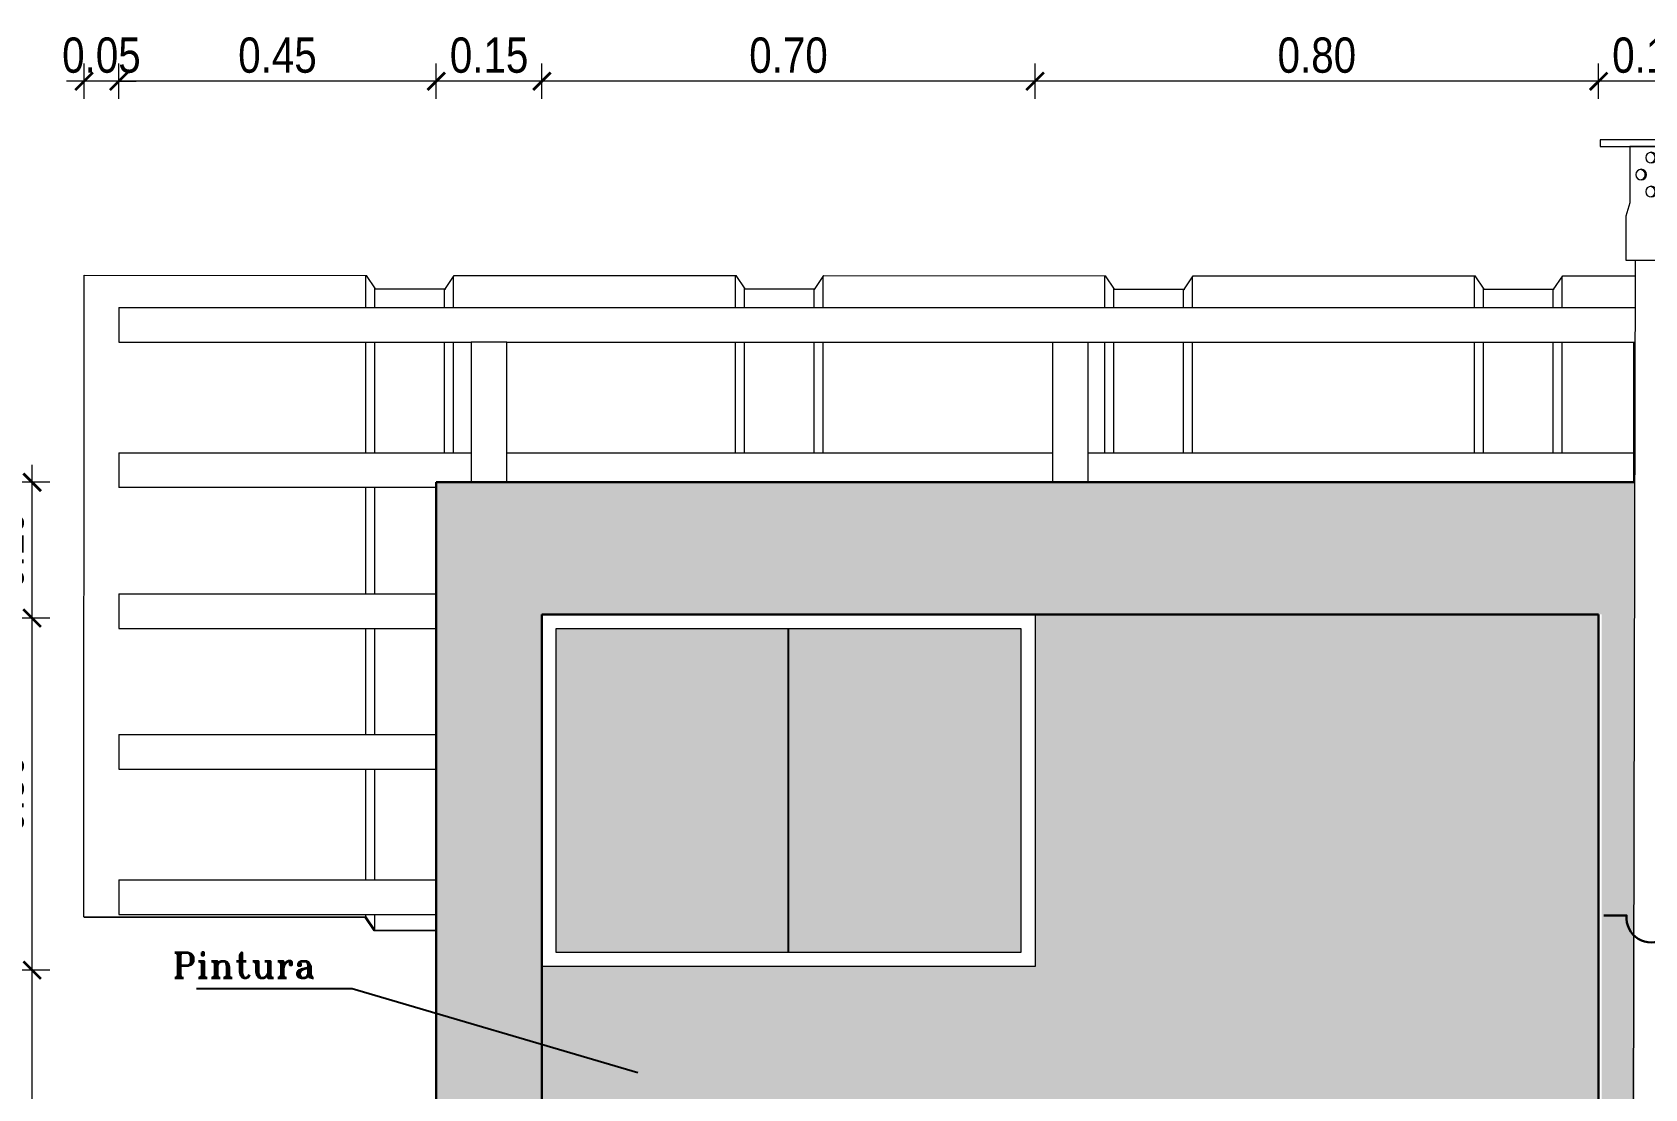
# Model space of a CAD drawing. Header units: metres. Extents: x 115.1 to 149.6, y 26.3 to 56.6.
# Drawn here: x 124.495 to 126.784, y 49.088 to 50.588 of the extents above; entities that cross this region are included whole.
import ezdxf

# ---------------------------------------------------------------- set-up
doc = ezdxf.new("R2010")
doc.units = ezdxf.units.M
doc.layers.get('0').update_dxf_attribs({"color": 250})
doc.layers.get('Defpoints').update_dxf_attribs({"color": 30, "lineweight": 9})
for name, color, linetype, lineweight in [('-Accesorios PVC', 88, 'Continuous', 20), ('-Acero techos', 252, 'Continuous', 13), ('-Acotado', 251, 'Continuous', 5), ('-Ladrillo', 34, 'Continuous', 9), ('-techo', 213, 'Continuous', 5), ('FIC-2ES_CONCRETO 210', 251, 'Continuous', 30), ('pluma 1', 1, 'Continuous', 9), ('TEXTURAS', 252, 'Continuous', 0), ('TUBERIA METALICA', 20, 'Continuous', 30), ('ventana', 152, 'Continuous', 20)]:
    doc.layers.add(name, color=color, linetype=linetype, lineweight=lineweight)
doc.layers.add('A_50_CotasExter', color=253, linetype='Continuous')
doc.styles.add('-Arial Narrow', font='ARIALN.TTF')
doc.dimstyles.new('Esc 1_20n', dxfattribs={"dimscale": 0.02, "dimtxt": 2, "dimasz": 1, "dimexe": 1, "dimexo": 1, "dimgap": 0.4500000001, "dimtad": 1, "dimtoh": 1, "dimzin": 3, "dimdsep": 46, "dimtxsty": '-Arial Narrow', "dimblk": 'ARCHTICK', "dimcen": 1, "dimdle": 1, "dimclrd": 252, "dimclre": 252, "dimclrt": 252, "dimadec": 0, "dimazin": 0, "dimtfac": 1, "dimtix": 1, "dimtmove": 1, "dimatfit": 2, "dimldrblk": 'ARCHTICK', "dimfxl": 1, "dimfxlon": 1, "dimtolj": 2, "dimlwd": 5, "dimlwe": 5, "dimarcsym": 0})

# ---------------------------------------------------------------- blocks, each defined once
blk = doc.blocks.new('_ArchTick')
at = {"color": 0, "linetype": 'ByBlock', "const_width": 0.15}
blk.add_lwpolyline([(-0.5, -0.5), (0.5, 0.5)], dxfattribs=at)
blk = doc.blocks.new('*D328')
at = {"layer": 'A_50_CotasExter', "color": 252, "lineweight": 5, "transparency": 16777216}
for p, q in [((124.4953459921046, 47.42407045582345), (124.4953459921046, 49.28137453234213)), ((124.5203459921046, 49.25637453234213), (124.4703459921046, 49.25637453234213)), ((124.5203459921046, 47.44907045582345), (124.4703459921046, 47.44907045582345))]:
    blk.add_line(p, q, dxfattribs=at)
at = {"layer": 'Defpoints', "color": 0, "transparency": 16777216}
for p in [(124.4953459921046, 49.25637453234213), (125.067659552581, 49.25637453234213), (124.9176595391336, 47.44907045582345)]:
    blk.add_point(p, dxfattribs=at)
at = {"layer": 'A_50_CotasExter', "color": 252, "lineweight": 5, "transparency": 16777216, "xscale": 0.025, "yscale": 0.025, "zscale": 0.025}
for p, rotation in [((124.4953459921046, 49.25637453234213), 90), ((124.4953459921046, 47.44907045582345), 270)]:
    blk.add_blockref('_ArchTick', p, dxfattribs=dict(at, rotation=rotation))
at = {"layer": 'A_50_CotasExter', "color": 252, "transparency": 16777216, "insert": (124.458567342716, 48.35272249408275), "char_height": 0.05, "attachment_point": 5, "rotation": 90, "style": '-Arial Narrow'}
blk.add_mtext('\\A2;1.81', dxfattribs=at)
blk = doc.blocks.new('*D329')
at = {"layer": 'A_50_CotasExter', "color": 252, "lineweight": 5, "transparency": 16777216}
for p, q in [((124.4953459921047, 49.23137453234213), (124.4953459921047, 49.78137453234204)), ((124.5203459921047, 49.75637453234204), (124.4703459921047, 49.75637453234204)), ((124.5203459921047, 49.25637453234213), (124.4703459921047, 49.25637453234213))]:
    blk.add_line(p, q, dxfattribs=at)
at = {"layer": 'Defpoints', "color": 0, "transparency": 16777216}
for p in [(124.4953459921047, 49.75637453234204), (125.067659552581, 49.75637453234204), (125.067659552581, 49.25637453234213)]:
    blk.add_point(p, dxfattribs=at)
at = {"layer": 'A_50_CotasExter', "color": 252, "lineweight": 5, "transparency": 16777216, "xscale": 0.025, "yscale": 0.025, "zscale": 0.025}
for p, rotation in [((124.4953459921047, 49.75637453234204), 90), ((124.4953459921047, 49.25637453234213), 270)]:
    blk.add_blockref('_ArchTick', p, dxfattribs=dict(at, rotation=rotation))
at = {"layer": 'A_50_CotasExter', "color": 252, "transparency": 16777216, "insert": (124.4585673427161, 49.50637453234204), "char_height": 0.05, "attachment_point": 5, "rotation": 90, "style": '-Arial Narrow'}
blk.add_mtext('\\A2;0.50', dxfattribs=at)
blk = doc.blocks.new('*D330')
at = {"layer": 'A_50_CotasExter', "color": 252, "lineweight": 5, "transparency": 16777216}
for p, q in [((124.4953459921048, 49.73137453234204), (124.4953459921048, 49.97406523359129)), ((124.5203459921048, 49.94906523359129), (124.4703459921048, 49.94906523359129)), ((124.5203459921048, 49.75637453234204), (124.4703459921048, 49.75637453234204))]:
    blk.add_line(p, q, dxfattribs=at)
at = {"layer": 'Defpoints', "color": 0, "transparency": 16777216}
for p in [(124.4953459921048, 49.94906523359129), (124.9176595391336, 49.94906523359129), (125.067659552581, 49.75637453234204)]:
    blk.add_point(p, dxfattribs=at)
at = {"layer": 'A_50_CotasExter', "color": 252, "lineweight": 5, "transparency": 16777216, "xscale": 0.025, "yscale": 0.025, "zscale": 0.025}
for p, rotation in [((124.4953459921048, 49.94906523359129), 90), ((124.4953459921048, 49.75637453234204), 270)]:
    blk.add_blockref('_ArchTick', p, dxfattribs=dict(at, rotation=rotation))
at = {"layer": 'A_50_CotasExter', "color": 252, "transparency": 16777216, "insert": (124.4585673427162, 49.85271988296662), "char_height": 0.05, "attachment_point": 5, "rotation": 90, "style": '-Arial Narrow'}
blk.add_mtext('\\A2;0.19', dxfattribs=at)
blk = doc.blocks.new('Sombrero de Ventilacion')
at = {"layer": '-Accesorios PVC', "ltscale": 0.008999999999999998}
for points in [[(-0.1050000000000182, 0.2435762007148696), (0.1050000000000182, 0.2435762007148696), (0.1050000000000182, 0.2300000000002456), (-0.1050000000000182, 0.2300000000002456)], [(0.05289999999990869, 0.08899999999994179), (0.05289999999990869, 0), (-0.05290000000013606, 0), (-0.05289999999990869, 0.08899999999994179), (-0.0443124412445286, 0.1163191526909486), (-0.0443124412445286, 0.2300000000002456), (0.0443124412445286, 0.2300000000002456), (0.0443124412445286, 0.1163191526909486)]]:
    blk.add_lwpolyline(points, close=True, dxfattribs=at)
for centre in [(0.001425265664920516, 0.2076326131984843), (-0.02159961266261234, 0.1731595763455971), (0.02159961266261234, 0.1731595763455971), (0.001425265664920516, 0.1386865394927099)]:
    blk.add_circle(centre, 0.01085883266523524, dxfattribs=at)
for centre in [(0.005136584929914534, 0.2076326131980295), (-0.01788829339761833, 0.1731595763451423), (0.02531093192760636, 0.1731595763451423), (0.005136584929914534, 0.1386865394922552)]:
    blk.add_arc(centre, 0.01147554519611908, 108.8693427298061, 251.1306572694604, dxfattribs=at)
blk = doc.blocks.new('*D343')
at = {"layer": 'A_50_CotasExter', "color": 252, "lineweight": 5, "transparency": 16777216}
for p, q in [((126.719004702171, 50.49355784605221), (126.719004702171, 50.5435578460522)), ((126.8690046929184, 50.49355784605221), (126.8690046929184, 50.5435578460522)), ((126.8940046929184, 50.5185578460522), (126.694004702171, 50.5185578460522))]:
    blk.add_line(p, q, dxfattribs=at)
at = {"layer": 'Defpoints', "color": 0, "transparency": 16777216}
for p in [(126.719004702171, 50.5185578460522), (126.719004702171, 49.76157489895127), (126.8690046929184, 49.76157489895127)]:
    blk.add_point(p, dxfattribs=at)
at = {"layer": 'A_50_CotasExter', "color": 252, "lineweight": 5, "transparency": 16777216, "xscale": 0.025, "yscale": 0.025, "zscale": 0.025, "rotation": 180}
blk.add_blockref('_ArchTick', (126.719004702171, 50.5185578460522), dxfattribs=at)
at = {"layer": 'A_50_CotasExter', "color": 252, "lineweight": 5, "transparency": 16777216, "xscale": 0.025, "yscale": 0.025, "zscale": 0.025}
blk.add_blockref('_ArchTick', (126.8690046929184, 50.5185578460522), dxfattribs=at)
at = {"layer": 'A_50_CotasExter', "color": 252, "transparency": 16777216, "insert": (126.7940046975447, 50.55533649544079), "char_height": 0.05, "attachment_point": 5, "style": '-Arial Narrow'}
blk.add_mtext('\\A2;0.15', dxfattribs=at)
blk = doc.blocks.new('*D344')
at = {"layer": 'A_50_CotasExter', "color": 252, "lineweight": 5, "transparency": 16777216}
for p, q in [((125.9190119816538, 50.49355784605221), (125.9190119816538, 50.5435578460522)), ((126.719004702171, 50.49355784605221), (126.719004702171, 50.5435578460522)), ((126.744004702171, 50.5185578460522), (125.8940119816538, 50.5185578460522))]:
    blk.add_line(p, q, dxfattribs=at)
at = {"layer": 'Defpoints', "color": 0, "transparency": 16777216}
for p in [(125.9190119816538, 50.5185578460522), (125.9190119816538, 49.76157489895126), (126.719004702171, 49.76157489895127)]:
    blk.add_point(p, dxfattribs=at)
at = {"layer": 'A_50_CotasExter', "color": 252, "lineweight": 5, "transparency": 16777216, "xscale": 0.025, "yscale": 0.025, "zscale": 0.025, "rotation": 180}
blk.add_blockref('_ArchTick', (125.9190119816538, 50.5185578460522), dxfattribs=at)
at = {"layer": 'A_50_CotasExter', "color": 252, "lineweight": 5, "transparency": 16777216, "xscale": 0.025, "yscale": 0.025, "zscale": 0.025}
blk.add_blockref('_ArchTick', (126.719004702171, 50.5185578460522), dxfattribs=at)
at = {"layer": 'A_50_CotasExter', "color": 252, "transparency": 16777216, "insert": (126.3190083419124, 50.55533649544079), "char_height": 0.05, "attachment_point": 5, "style": '-Arial Narrow'}
blk.add_mtext('\\A2;0.80', dxfattribs=at)
blk = doc.blocks.new('*D345')
at = {"layer": 'A_50_CotasExter', "color": 252, "lineweight": 5, "transparency": 16777216}
for p, q in [((125.2190119816537, 50.49355784605221), (125.2190119816537, 50.5435578460522)), ((125.9190119816538, 50.49355784605221), (125.9190119816538, 50.5435578460522)), ((125.9440119816538, 50.5185578460522), (125.1940119816537, 50.5185578460522))]:
    blk.add_line(p, q, dxfattribs=at)
at = {"layer": 'Defpoints', "color": 0, "transparency": 16777216}
for p in [(125.2190119816537, 50.5185578460522), (125.2190119816537, 49.76157489895127), (125.9190119816538, 49.76157489895126)]:
    blk.add_point(p, dxfattribs=at)
at = {"layer": 'A_50_CotasExter', "color": 252, "lineweight": 5, "transparency": 16777216, "xscale": 0.025, "yscale": 0.025, "zscale": 0.025, "rotation": 180}
blk.add_blockref('_ArchTick', (125.2190119816537, 50.5185578460522), dxfattribs=at)
at = {"layer": 'A_50_CotasExter', "color": 252, "lineweight": 5, "transparency": 16777216, "xscale": 0.025, "yscale": 0.025, "zscale": 0.025}
blk.add_blockref('_ArchTick', (125.9190119816538, 50.5185578460522), dxfattribs=at)
at = {"layer": 'A_50_CotasExter', "color": 252, "transparency": 16777216, "insert": (125.5690119816537, 50.55533649544079), "char_height": 0.05, "attachment_point": 5, "style": '-Arial Narrow'}
blk.add_mtext('\\A2;0.70', dxfattribs=at)
blk = doc.blocks.new('*D346')
at = {"layer": 'A_50_CotasExter', "color": 252, "lineweight": 5, "transparency": 16777216}
for p, q in [((125.0690119393283, 50.49355784605221), (125.0690119393283, 50.5435578460522)), ((125.2190119816537, 50.49355784605221), (125.2190119816537, 50.5435578460522)), ((125.2440119816537, 50.5185578460522), (125.0440119393283, 50.5185578460522))]:
    blk.add_line(p, q, dxfattribs=at)
at = {"layer": 'Defpoints', "color": 0, "transparency": 16777216}
for p in [(125.0690119393283, 50.5185578460522), (125.0690119393283, 49.94907477155203), (125.2190119816537, 49.76157489895127)]:
    blk.add_point(p, dxfattribs=at)
at = {"layer": 'A_50_CotasExter', "color": 252, "lineweight": 5, "transparency": 16777216, "xscale": 0.025, "yscale": 0.025, "zscale": 0.025, "rotation": 180}
blk.add_blockref('_ArchTick', (125.0690119393283, 50.5185578460522), dxfattribs=at)
at = {"layer": 'A_50_CotasExter', "color": 252, "lineweight": 5, "transparency": 16777216, "xscale": 0.025, "yscale": 0.025, "zscale": 0.025}
blk.add_blockref('_ArchTick', (125.2190119816537, 50.5185578460522), dxfattribs=at)
at = {"layer": 'A_50_CotasExter', "color": 252, "transparency": 16777216, "insert": (125.144011960491, 50.55533649544079), "char_height": 0.05, "attachment_point": 5, "style": '-Arial Narrow'}
blk.add_mtext('\\A2;0.15', dxfattribs=at)
blk = doc.blocks.new('*D347')
at = {"layer": 'A_50_CotasExter', "color": 252, "lineweight": 5, "transparency": 16777216}
for p, q in [((124.6182119395789, 50.49355784605221), (124.6182119395789, 50.5435578460522)), ((125.0690119393283, 50.49355784605221), (125.0690119393283, 50.5435578460522)), ((125.0940119393283, 50.5185578460522), (124.5932119395789, 50.5185578460522))]:
    blk.add_line(p, q, dxfattribs=at)
at = {"layer": 'Defpoints', "color": 0, "transparency": 16777216}
for p in [(124.6182119395789, 50.5185578460522), (124.6182119395789, 49.99102326383534), (125.0690119393283, 49.94907477155203)]:
    blk.add_point(p, dxfattribs=at)
at = {"layer": 'A_50_CotasExter', "color": 252, "lineweight": 5, "transparency": 16777216, "xscale": 0.025, "yscale": 0.025, "zscale": 0.025, "rotation": 180}
blk.add_blockref('_ArchTick', (124.6182119395789, 50.5185578460522), dxfattribs=at)
at = {"layer": 'A_50_CotasExter', "color": 252, "lineweight": 5, "transparency": 16777216, "xscale": 0.025, "yscale": 0.025, "zscale": 0.025}
blk.add_blockref('_ArchTick', (125.0690119393283, 50.5185578460522), dxfattribs=at)
at = {"layer": 'A_50_CotasExter', "color": 252, "transparency": 16777216, "insert": (124.8436119394536, 50.55533649544079), "char_height": 0.05, "attachment_point": 5, "style": '-Arial Narrow'}
blk.add_mtext('\\A2;0.45', dxfattribs=at)
blk = doc.blocks.new('*D348')
at = {"layer": 'A_50_CotasExter', "color": 252, "lineweight": 5, "transparency": 16777216}
for p, q in [((124.5691894785885, 50.49355784605221), (124.5691894785885, 50.5435578460522)), ((124.6182119395789, 50.49355784605221), (124.6182119395789, 50.5435578460522)), ((124.5691894785885, 50.5185578460522), (124.5441894785885, 50.5185578460522)), ((124.6182119395789, 50.5185578460522), (124.5691894785885, 50.5185578460522)), ((124.6182119395789, 50.5185578460522), (124.6432119395789, 50.5185578460522))]:
    blk.add_line(p, q, dxfattribs=at)
at = {"layer": 'Defpoints', "color": 0, "transparency": 16777216}
for p in [(124.5691894785885, 50.5185578460522), (124.5691894785885, 50.24306088586052), (124.6182119395789, 49.99102326383534)]:
    blk.add_point(p, dxfattribs=at)
at = {"layer": 'A_50_CotasExter', "color": 252, "lineweight": 5, "transparency": 16777216, "xscale": 0.025, "yscale": 0.025, "zscale": 0.025}
blk.add_blockref('_ArchTick', (124.5691894785885, 50.5185578460522), dxfattribs=at)
at = {"layer": 'A_50_CotasExter', "color": 252, "lineweight": 5, "transparency": 16777216, "xscale": 0.025, "yscale": 0.025, "zscale": 0.025, "rotation": 180}
blk.add_blockref('_ArchTick', (124.6182119395789, 50.5185578460522), dxfattribs=at)
at = {"layer": 'A_50_CotasExter', "color": 252, "transparency": 16777216, "insert": (124.5937007090837, 50.55533649544079), "char_height": 0.05, "attachment_point": 5, "style": '-Arial Narrow'}
blk.add_mtext('\\A2;0.05', dxfattribs=at)

msp = doc.modelspace()

# ---------------------------------------------------------------- hatches: boundary and pattern name
at = {"layer": '-Acero techos', "true_color": 0xadddf7}
h = msp.add_hatch(dxfattribs=at)
h.set_pattern_fill('AR-CONC', color=141, scale=0.0001)
h.set_pattern_definition([(49.99999999999999, (-1401.331671389041, -1373.007097530021), (0.0182184668996004, -0.001593908553890309), [0.001905, -0.020955]), (355, (-1401.331671389041, -1373.007097530021), (-0.003524342142496934, 0.01910568452390352), [0.001524, -0.016764058417]), (100.4514447, (-1401.330153188341, -1373.007230355371), (0.01469412470903533, 0.01751177519121951), [0.00161900088, -0.01780902446]), (46.18420000000002, (-1401.331671389041, -1373.002017530021), (0.02710790408921299, -0.004204232793272715), [0.002857499999999987, -0.03143249999999979]), (96.63555760999992, (-1401.329412399041, -1373.002367880021), (0.0237404134051503, 0.02474261245977216), [0.002428502314, -0.026713560816]), (351.1841511700001, (-1401.331671389041, -1373.002017530021), (0.02374041340649771, 0.02474261245855327), [0.002285996707, -0.025145973192]), (21, (-1401.329131389041, -1373.003287530021), (0.01516143912691325, -0.01022651981870876), [0.001905, -0.020955]), (326.0000000000001, (-1401.329131389041, -1373.003287530021), (0.006180202834764708, 0.01841879661223193), [0.001524, -0.016764]), (71.45144499999999, (-1401.327867935781, -1373.004139740011), (0.02134164192787161, 0.008192276888590524), [0.00161900088, -0.01780899376]), (37.50000000000001, (-1401.331671389041, -1373.007097530021), (0.0003088603250591817, 0.008455503887315311), [0, -0.0165608, 0, -0.017018, 0, -0.0168275]), (7.499999999999999, (-1401.331671389041, -1373.007097530021), (0.006681966251030575, 0.01001805748181195), [0, -0.0097028, 0, -0.0161798, 0, -0.006413500000000001]), (327.5, (-1401.337335589041, -1373.007097530021), (0.01355905951668714, -0.0005728743992673444), [0, -0.006350000000000001, 0, -0.019812, 0, -0.026289]), (317.5, (-1401.339875589041, -1373.007097530021), (0.0148129181386018, 0.002542649103333303), [0, -0.008255, 0, -0.0131572, 0, -0.018669])])
h.paths.add_polyline_path([(125.89901198207, 49.28157489895132), (125.8990159275213, 49.74152748997038), (125.2390119816536, 49.74157489895127), (125.2390119816536, 49.28157489895133)])
at = {"layer": '-Acotado', "true_color": 0x139b48}
h = msp.add_hatch(color=114, dxfattribs=at)
h.dxf.hatch_style = 1
h.paths.add_polyline_path([(125.0690119393283, 49.94907477155203), (126.7705166239481, 49.94907476985931), (126.7705166239481, 49.04907060237525), (126.7485440847715, 49.04907060237525), (126.7485440847715, 47.44907520518114), (126.7235440847716, 47.44907520648114), (126.7235440940241, 49.76157489243757), (126.023544094024, 49.76157489243758), (125.2190119816537, 49.76157489904944), (125.2235435525972, 47.44907528448114), (125.073543512567, 47.44907529228114)])
at = {"layer": '-Ladrillo', "ltscale": 0.1, "true_color": 0xf3f3e7}
h = msp.add_hatch(color=7, dxfattribs=at)
h.dxf.hatch_style = 1
h.paths.add_polyline_path([(126.7190047021709, 49.76157489895127), (125.9190119816538, 49.76157489895127), (125.9190119816538, 49.26157489895135), (125.2190119805426, 49.26157489895135), (125.2190119801071, 49.06557027609358), (125.5685939076154, 48.95888997779996, -0.162525700589266), (126.2454996696216, 48.54141742197804, 0.08393533402858895), (126.7190047021709, 48.25736624365187)])
h.paths.add_polyline_path([(128.3690052743755, 49.76157489895127), (127.5690046929184, 49.76157489895127), (127.5690046929184, 49.26157489234957), (126.8690046949189, 49.26157489234957), (126.8690047021708, 47.44907520639304), (128.3690052343452, 47.44907528439304)])
h.paths.add_polyline_path([(127.4942478033421, 48.47797227143406), (127.4929978033421, 48.47708570783609), (127.4942478033421, 48.47708570783609)], flags=16)
h.paths.add_polyline_path([(130.0190048929057, 49.76157489895127), (129.219005265123, 49.76157489895127), (129.219005265123, 49.26157489895137), (128.5190052671234, 49.26157489895137), (128.5190052743754, 47.44907529219304), (130.0190048528746, 47.449075370193)])
at = {"layer": '-Ladrillo', "lineweight": 0, "ltscale": 0.1}
h = msp.add_hatch(dxfattribs=at)
h.set_pattern_fill('AR-B816C', color=256, scale=0.0005)
h.set_pattern_definition([(0, (125.2190119765152, 47.44907512059342), (0.1016, 0.1016), [0.1984375, -0.0047625]), (0, (125.1174119765152, 47.45383762059342), (0.1016, 0.1016), [0.1984375, -0.0047625]), (90, (125.2190119765152, 47.44907512059342), (-0.1016, 0.1016), [-0.1063625, 0.0968375]), (90, (125.2142494765152, 47.44907512059342), (-0.1016, 0.1016), [-0.1063625, 0.0968375])])
edge = h.paths.add_edge_path()
edge.add_arc((127.3223334257793, 49.79978276651548), 1.925265443892787, 228.7091974479429, 251.73729996479858, ccw=False)
edge.add_arc((125.2818453860416, 47.73642854379872), 0.9865933498264151, 38.69309050632763, 77.28221124830505)
edge.add_line((125.4990429946644, 48.69881704992825), (125.2190119794821, 48.7842728183201))
edge.add_line((125.2190119794821, 48.7842728183201), (125.2190119804503, 49.2200158325946))
edge.add_line((125.2190119804503, 49.2200158325946), (125.2190119804977, 49.2413742310469))
edge.add_line((125.2190119804977, 49.2413742310469), (125.2190119805426, 49.2615744941518))
edge.add_line((125.2190119805426, 49.2615744941518), (125.2190119765152, 47.44907512059342))
edge.add_line((125.2190119765152, 47.44907512059342), (126.7190047021709, 47.44907519859302))
edge.add_line((126.7190047021709, 47.44907519859302), (126.7190047021709, 47.97149354412292))

# ---------------------------------------------------------------- linework, layer by layer
at = {"layer": '-techo'}
for p, q in [((124.5688344000685, 49.3323828813916), (124.5691894785885, 50.24306088586052)), ((124.5691894785885, 50.24306088586052), (124.9701389515935, 50.24290453088727)), ((124.9691716561216, 50.19727321640658), (124.9691894481743, 50.24290490115731)), ((124.9829197937801, 50.22389954540251), (124.9701389515935, 50.24290453088704)), ((124.981959909526, 50.19727321640658), (124.9819708414719, 50.22531062806669)), ((124.9829197937801, 50.22389954540251), (125.0823874402841, 50.22386075682122)), ((125.0808952251805, 50.19727321640655), (125.0809055920386, 50.22386133468542)), ((125.0811816385635, 50.2228612269618), (125.094650755125, 50.24285597604146)), ((125.093683478585, 50.19727321640655), (125.0937007016606, 50.24144563256825)), ((125.094650755125, 50.24285597604146), (125.494650724711, 50.24269999133823)), ((125.4936835089904, 50.19727321640651), (125.493701221292, 50.24270036160828)), ((125.5074315668975, 50.22369500585351), (125.494650724711, 50.24269999133801)), ((125.5064717623947, 50.19727321640649), (125.5064826145894, 50.22510608851756)), ((125.5074315668975, 50.22369500585351), (125.6068992134015, 50.2236562172722)), ((125.6054070780492, 50.19727321640649), (125.6054173651562, 50.2236567951364)), ((125.605693411681, 50.22265668741279), (125.6191625282424, 50.24265143649244)), ((125.6181953314536, 50.19727321640649), (125.6182124747781, 50.24124109301932)), ((125.6191625282424, 50.24265143649244), (126.0191624978284, 50.24249545178922)), ((126.0181952821079, 50.19706867685749), (126.0182129944095, 50.24249582205926)), ((126.031943340015, 50.22349046630449), (126.0191624978284, 50.24249545178899)), ((126.0309835355121, 50.19706867685748), (126.0309943877068, 50.22490154896854)), ((126.031943340015, 50.22349046630449), (126.1314109865189, 50.22345167772318)), ((126.1299188511667, 50.19706867685748), (126.1299291382737, 50.22345225558738)), ((126.1302051847985, 50.22245214786377), (126.1436743013598, 50.24244689694343)), ((126.1427071045711, 50.19706867685748), (126.1427242478955, 50.2410365534703)), ((126.1436743013598, 50.24244689694343), (126.5436742709459, 50.2422909122402)), ((126.5427070552253, 50.19686413730847), (126.5427247675269, 50.24229128251024)), ((126.5564551131324, 50.22328592675547), (126.5436742709459, 50.24229091223997)), ((126.5554953086296, 50.19686413730846), (126.5555061608243, 50.22469700941952)), ((126.5564551131324, 50.22328592675547), (126.6559227596363, 50.22324713817417)), ((126.6544306242841, 50.19686413730846), (126.6544409113911, 50.22324771603837)), ((126.6547169579159, 50.22224760831475), (126.6681860744773, 50.24224235739441)), ((126.6672188776885, 50.19686413730846), (126.667236021013, 50.24083201392128)), ((126.6681860744773, 50.24224235739441), (126.771135911338, 50.24220221089198)), ((124.9690912380951, 49.99102326383534), (124.9691524403096, 50.14798998373997)), ((124.9818794914995, 49.99102326383534), (124.981940693714, 50.14798998373997)), ((125.080814807154, 49.99102326383534), (125.0808760093685, 50.14798998373997)), ((125.0936030605585, 49.99102326383534), (125.093664262773, 50.14798998373998)), ((125.4936030909639, 49.99102326383534), (125.4936642931784, 50.14798998373997)), ((125.5063913443681, 49.99102326383534), (125.5064525465827, 50.14798998373995)), ((125.6053266600227, 49.99102326383534), (125.6053878622372, 50.14798998373997)), ((125.6181149134271, 49.99102326383534), (125.6181761156416, 50.14798998373997)), ((126.0181148640813, 49.99081872428632), (126.0181760662959, 50.14778544419095)), ((126.0309031174856, 49.99081872428632), (126.0309643197001, 50.14778544419094)), ((126.1298384331401, 49.99081872428632), (126.1298996353546, 50.14778544419095)), ((126.1426266865445, 49.99081872428632), (126.1426878887591, 50.14778544419095)), ((126.5426266371988, 49.9906141847373), (126.5426878394133, 50.14758090464193)), ((126.555414890603, 49.9906141847373), (126.5554760928176, 50.14758090464192)), ((126.6543502062575, 49.9906141847373), (126.6544114084721, 50.14758090464193)), ((126.667138459662, 49.9906141847373), (126.6671996618765, 50.14758090464193)), ((124.9690132220449, 49.79093371489707), (124.9690720222805, 49.94174002447071)), ((124.9818014754494, 49.79093371489709), (124.9818602756849, 49.9417400244707)), ((124.9689352059947, 49.59084416595885), (124.9689940064811, 49.74165111893995)), ((124.9817234593991, 49.59084416595883), (124.9817822598856, 49.74165111893996)), ((124.9688547879681, 49.38459421338811), (124.9689159904314, 49.5415615712224)), ((124.9816430413726, 49.38459421338811), (124.9817042438359, 49.54156157122238)), ((124.5693663560553, 49.33138267390296), (124.5688344000685, 49.33238288139126)), ((124.5688344000685, 49.33238288139126), (124.5688344000687, 49.3323828813916)), ((124.5688344000687, 49.3323828813916), (124.9688343696635, 49.33222691913232)), ((124.9683016338652, 49.33122712677349), (124.5693663560553, 49.33138267390296)), ((124.9810824771183, 49.31222214200566), (124.9683016338652, 49.33122712677349)), ((124.9688343696631, 49.33222691913254), (124.9688355724054, 49.33531161991609)), ((124.9688343696635, 49.33222691913232), (124.9816152129164, 49.31322193436494)), ((124.9816152129162, 49.31322193436494), (124.9816238258099, 49.33531161991609)), ((125.0690119393285, 49.3121878578091), (124.9810824771183, 49.31222214200566)), ((124.9816152129164, 49.31322193436494), (125.0690119393285, 49.31318785788508))]:
    msp.add_line(p, q, dxfattribs=at)
msp.add_line((125.5690119816537, 49.28157489895133), (125.5690119816537, 49.74157489895127))
at = {"lineweight": 30}
msp.add_lwpolyline([(126.8610964699732, 49.33404391396346), (126.8290131366399, 49.33404391396346, -1.090909090909278), (126.7586961555078, 49.33404391396344), (126.7263464699733, 49.33404391396346)], format="xyb", dxfattribs=at)
at = {"layer": 'FIC-2ES_CONCRETO 210', "lineweight": 30, "ltscale": 0.025}
for p, q in [((125.0690119920574, 47.24907060228719), (125.0690119393283, 49.94907477155203)), ((125.2190119765152, 47.44907512059342), (125.2190119816537, 49.76157489895127)), ((126.719004702171, 47.44907519859301), (126.719004702171, 49.76157489895127))]:
    msp.add_line(p, q, dxfattribs=at)
at = {"layer": 'FIC-2ES_CONCRETO 210', "ltscale": 0.025}
for p, q in [((126.7705166239481, 49.94907476985931), (125.0690119393283, 49.94907477155203)), ((125.2190119816537, 49.76157489895127), (126.7190047021709, 49.76157489895127))]:
    msp.add_line(p, q, dxfattribs=at)
at = {"layer": 'pluma 1', "color": 152}
msp.add_lwpolyline([(126.7686047021709, 49.0441044006448), (126.7711833893809, 50.26467500368214)], dxfattribs=at)
at = {"layer": 'TEXTURAS', "lineweight": 25}
msp.add_lwpolyline([(125.3550910102841, 49.11039805251662), (124.949467292225, 49.22978808809565), (124.7284303193495, 49.22978808809565)], dxfattribs=at)
at = {"layer": 'TUBERIA METALICA', "color": 252, "lineweight": 20}
for p, q in [((124.6182119395788, 50.1972732320887), (124.6182119395788, 50.14798998373997)), ((124.6182119395788, 50.19727321640661), (126.7710409903043, 50.19727321640636)), ((124.6182119395788, 50.14798998373997), (125.1186119397101, 50.14798998373997)), ((125.1694119389472, 50.14798998373997), (125.1186119397101, 50.14798998373997)), ((125.1186119397101, 50.14798998373997), (125.1186119397101, 49.94906518866663)), ((125.1694119389472, 49.94906518866663), (125.1694119389472, 50.14798998373997)), ((125.1694119389472, 50.14798998373997), (126.7709368701154, 50.14798998373997)), ((125.9436083422938, 50.14799013060173), (125.9436083422938, 49.94906536255243)), ((125.9944083415309, 49.94906559640128), (125.9944083415309, 50.14799013060173)), ((126.7686046509748, 50.14798999034173), (126.7686046509748, 49.9490651952684)), ((124.6182119395788, 49.99102326383534), (124.6182119395788, 49.94174002447071)), ((124.6182119395789, 49.99102326383534), (125.1186119397101, 49.99102326383534)), ((125.1694119389472, 49.99102326383534), (125.9436083422938, 49.99102326383534)), ((125.9944083415309, 49.99102326383534), (126.7686046509748, 49.99102326383534)), ((125.0690119393285, 49.94174002447071), (124.6182119395788, 49.94174002447071)), ((124.6182119395788, 49.79093371489707), (124.6182119395788, 49.74165111893996)), ((124.6182119395788, 49.79093371489706), (125.0690119393285, 49.79093371489709)), ((124.6182119395788, 49.74165111893996), (125.0690119393285, 49.74165111893996)), ((124.6182119395788, 49.59084416595883), (124.6182119395788, 49.5415615712224)), ((124.6182119395788, 49.59084416595883), (125.0690119393285, 49.59084416595883)), ((124.6182119395788, 49.54156157122238), (125.0690119393285, 49.54156157122238)), ((124.6182119395788, 49.38459421338812), (124.6182119395788, 49.33531161991609)), ((124.6182119395789, 49.38459421338813), (125.0690119393285, 49.38459421338811)), ((124.6182119395788, 49.3353116199161), (125.0690119393285, 49.33531161991609))]:
    msp.add_line(p, q, dxfattribs=at)
at = {"layer": 'ventana', "color": 18, "true_color": 0x000000}
for p, q in [((125.2190119816537, 49.26157489895135), (125.2190119816537, 49.76157489895127)), ((125.2190119816537, 49.76157489895125), (125.9190119816538, 49.76157489895126)), ((125.2390119816536, 49.28157489895133), (125.2390119816536, 49.74157489895128)), ((125.2390119816536, 49.74157489895127), (125.8990119816538, 49.74157489895127)), ((125.8990119816538, 49.74157489895127), (125.8990119816538, 49.28157489895133)), ((125.9190119816538, 49.76157489895127), (125.9190119816538, 49.26157489895135)), ((125.9190119816538, 49.26157489895135), (125.2190119816537, 49.26157489895135)), ((125.8990119816538, 49.28157489895133), (125.2390119816536, 49.28157489895133))]:
    msp.add_line(p, q, dxfattribs=at)

# ---------------------------------------------------------------- block references
at = {"layer": '-Accesorios PVC', "xscale": -0.7004046625545017, "yscale": 0.7004046625545017, "zscale": 0.7004046625545017}
msp.add_blockref('Sombrero de Ventilacion', (126.794512074184, 50.26467500368214), dxfattribs=at)

# ---------------------------------------------------------------- texts
at = {"layer": 'TEXTURAS', "lineweight": 25, "insert": (124.6945947051007, 49.2812447949142), "char_height": 0.0359481116014372, "width": 0.6673473505657723, "attachment_point": 1}
msp.add_mtext('\\A1;{\\Fromant|c0;Pintura }', dxfattribs=at)

# ---------------------------------------------------------------- dimensions: what is measured, and where the dimension line sits
at = {"layer": 'A_50_CotasExter'}
for base, p1, p2, angle, picture, middle in [((124.5691894785885, 50.5185578460522), (124.6182119395789, 49.99102326383534), (124.5691894785885, 50.24306088586052), 180, '*D348', (124.5937007090837, 50.55533649544079)), ((124.6182119395789, 50.5185578460522), (125.0690119393283, 49.94907477155203), (124.6182119395789, 49.99102326383534), 180, '*D347', (124.8436119394536, 50.55533649544079)), ((125.0690119393283, 50.5185578460522), (125.2190119816537, 49.76157489895127), (125.0690119393283, 49.94907477155203), 180, '*D346', (125.144011960491, 50.55533649544079)), ((125.2190119816537, 50.5185578460522), (125.9190119816538, 49.76157489895126), (125.2190119816537, 49.76157489895127), 180, '*D345', (125.5690119816537, 50.55533649544079)), ((125.9190119816538, 50.5185578460522), (126.719004702171, 49.76157489895127), (125.9190119816538, 49.76157489895126), 180, '*D344', (126.3190083419124, 50.55533649544079)), ((126.719004702171, 50.5185578460522), (126.8690046929184, 49.76157489895127), (126.719004702171, 49.76157489895127), 180, '*D343', (126.7940046975447, 50.55533649544079)), ((124.4953459921048, 49.94906523359129), (125.0676595525809, 49.75637453234202), (124.9176595391336, 49.94906523359126), 270.0000000000163, '*D330', (124.4585673427162, 49.85271988296662)), ((124.4953459921047, 49.75637453234204), (125.0676595525809, 49.2563745323421), (125.0676595525809, 49.75637453234202), 270.0000000000163, '*D329', (124.4585673427161, 49.50637453234204)), ((124.4953459921046, 49.25637453234213), (124.9176595391336, 47.44907045582344), (125.0676595525809, 49.2563745323421), 270.0000000000163, '*D328', (124.458567342716, 48.35272249408275))]:
    dim = msp.add_linear_dim(base=base, p1=p1, p2=p2, angle=angle, dimstyle='Esc 1_20n', override={"dimscale": 0.025}, dxfattribs=at)
    dim.commit()
    dim.dimension.update_dxf_attribs({"geometry": picture, "text_midpoint": middle})

doc.saveas('drawing.dxf')
